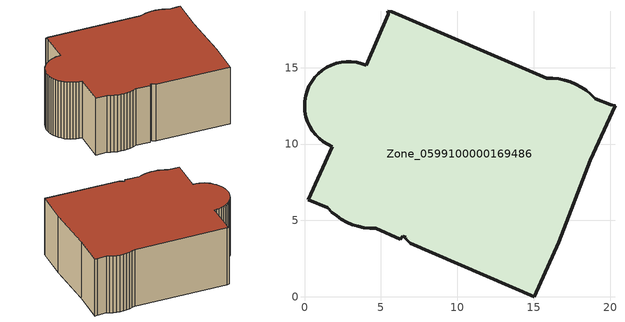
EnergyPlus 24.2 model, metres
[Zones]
Zone_0599100000169486
 floor ground (C_G): 6.6,3.85 6.62,3.9 6.44,3.97 6.28,3.79 4.67,4.48 4.28,4.49 3.89,4.53 3.5,4.62 3.13,4.74 2.77,4.89 2.42,5.08 2.1,5.3 1.79,5.55 1.51,5.83 0.25,6.36 1.82,9.84 1.52,9.98 1.23,10.16 0.96,10.37 0.72,10.61 0.51,10.88 0.34,11.17 0.19,11.48 0.09,11.8 0.03,12.13 0,12.47 0.01,12.81 0.07,13.15 0.16,13.47 0.29,13.79 0.46,14.08 0.66,14.35 0.9,14.6 1.16,14.82 1.44,15.01 1.74,15.16 2.06,15.27 2.39,15.35 2.73,15.39 3.07,15.38 3.41,15.34 3.74,15.26 4.05,15.14 5.46,18.48 5.44,18.7 5.72,18.67 15.84,14.31 16.24,14.31 16.63,14.27 17.02,14.19 17.39,14.07 17.76,13.92 18.1,13.73 18.43,13.51 18.74,13.26 19.01,12.98 20.02,12.56 20.31,12.52 18.71,8.95 16.64,3.58 15.02,0 6.92,3.51 z0
 wall outside (C_F): 18.1,13.73 17.76,13.92 17.39,14.07 17.02,14.19 16.63,14.27 16.24,14.31 15.84,14.31 5.72,18.67 5.44,18.7 5.46,18.48 4.05,15.14 3.74,15.26 3.41,15.34 3.07,15.38 2.73,15.39 2.39,15.35 2.06,15.27 1.74,15.16 1.44,15.01 1.16,14.82 0.9,14.6 0.66,14.35 0.46,14.08 0.29,13.79 0.16,13.47 0.07,13.15 0.01,12.81 0,12.47 0.03,12.13 0.09,11.8 0.19,11.48 0.34,11.17 0.51,10.88 0.72,10.61 0.96,10.37 1.23,10.16 1.52,9.98 1.82,9.84 0.25,6.36 1.51,5.83 1.79,5.55 2.1,5.3 2.42,5.08 2.77,4.89 3.13,4.74 3.5,4.62 3.89,4.53 4.28,4.49 4.67,4.48 6.28,3.79 6.44,3.97 6.62,3.9 6.6,3.85 6.92,3.51 15.02,0 16.64,3.58 18.71,8.95 20.31,12.52 20.02,12.56 19.01,12.98 18.74,13.26 18.43,13.51 18.1,13.73 z0:7.35
 roof outside (C_R): 6.62,3.9 6.6,3.85 6.92,3.51 15.02,0 16.64,3.58 18.71,8.95 20.31,12.52 20.02,12.56 19.01,12.98 18.74,13.26 18.43,13.51 18.1,13.73 17.76,13.92 17.39,14.07 17.02,14.19 16.63,14.27 16.24,14.31 15.84,14.31 5.72,18.67 5.44,18.7 5.46,18.48 4.05,15.14 3.74,15.26 3.41,15.34 3.07,15.38 2.73,15.39 2.39,15.35 2.06,15.27 1.74,15.16 1.44,15.01 1.16,14.82 0.9,14.6 0.66,14.35 0.46,14.08 0.29,13.79 0.16,13.47 0.07,13.15 0.01,12.81 0,12.47 0.03,12.13 0.09,11.8 0.19,11.48 0.34,11.17 0.51,10.88 0.72,10.61 0.96,10.37 1.23,10.16 1.52,9.98 1.82,9.84 0.25,6.36 1.51,5.83 1.79,5.55 2.1,5.3 2.42,5.08 2.77,4.89 3.13,4.74 3.5,4.62 3.89,4.53 4.28,4.49 4.67,4.48 6.28,3.79 6.44,3.97 z7.35
[BUILDING]
Pand.0599100000169486: North Axis=0; Terrain=City; Loads Convergence Tolerance Value=0.04; Temperature Convergence Tolerance Value=0.4; Solar Distribution=FullExterior; Maximum Number of Warmup Days=25; Minimum Number of Warmup Days=1
[Site:Location]
Rotterdam.The.Hague.AP_ZH_NLD Design_Conditions: Latitude=51.96; Longitude=4.45; Time Zone=1; Elevation=-4.5
[SITE:GROUNDTEMPERATURE:BUILDINGSURFACE]
18, 18, 18, 18, 18, 18, 18, 18, 18, 18, 18, 18
[MATERIAL] Thermal Absorptance=0.9; Solar Absorptance=0.7; Visible Absorptance=0.7
Name | Roughness | Thickness | Conductivity | Density | Specific Heat
G.D.1975-1991 | MediumSmooth | 0.15 | 0.288461 | 540 | 1210
F.D.1975-1991 | Rough | 0.3 | 0.230769 | 1920 | 840
R.D.1975-1991 | MediumRough | 0.2 | 0.153846 | 1500 | 1000
[CONSTRUCTION]
C_G: G.D.1975-1991
C_F: F.D.1975-1991
C_R: R.D.1975-1991
[ZONE]
Zone_0599100000169486: Type=1; Multiplier=1; Ceiling Height=Autocalculate; Volume=Autocalculate; Floor Area=autocalculate; Part of Total Floor Area=Yes
[ZONEINFILTRATION:DESIGNFLOWRATE]
Infil_Zone_0599100000169486: Zone or ZoneList or Space or SpaceList=Zone_0599100000169486; Schedule=AlwaysOn; Design Flow Rate Calculation Method=Flow/Area; Flow Rate per Floor Area=0.0042; Constant Term Coefficient=1; Temperature Term Coefficient=0; Velocity Term Coefficient=0; Velocity Squared Term Coefficient=0
[HVACTEMPLATE:ZONE:IDEALLOADSAIRSYSTEM]
Zone_0599100000169486: Maximum Heating Supply Air Temperature=50; Minimum Cooling Supply Air Temperature=13; Maximum Heating Supply Air Humidity Ratio=0.0156; Minimum Cooling Supply Air Humidity Ratio=0.0077; Heating Limit=NoLimit; Cooling Limit=NoLimit; Dehumidification Control Type=ConstantSensibleHeatRatio; Cooling Sensible Heat Ratio=0.7; Dehumidification Setpoint=60; Humidification Control Type=None; Humidification Setpoint=30; Outdoor Air Method=None; Outdoor Air Flow Rate per Person=0.00944; Outdoor Air Flow Rate per Zone Floor Area=0; Outdoor Air Flow Rate per Zone=0; Demand Controlled Ventilation Type=None; Outdoor Air Economizer Type=NoEconomizer; Heat Recovery Type=None; Sensible Heat Recovery Effectiveness=0.7; Latent Heat Recovery Effectiveness=0.65
[ZONECONTROL:THERMOSTAT]
ThermostatControl_Zone_0599100000169486: Zone or ZoneList=Zone_0599100000169486; Control Type Schedule=DualSetpointControlType; Control 1=Thermostat_Zone_0599100000169486; Temperature Difference Between Cutout And Setpoint=0
[THERMOSTATSETPOINT:DUALSETPOINT]
Thermostat_Zone_0599100000169486: Heating Setpoint Temperature Schedule=HeatingSetpoint_Zone_0599100000169486; Cooling Setpoint Temperature Schedule=CoolingSetpoint_Zone_0599100000169486
[SCHEDULE:COMPACT]
HeatingSetpoint_Zone_0599100000169486: Through: 12/31, For: AllDays, Until: 24:00, 21
CoolingSetpoint_Zone_0599100000169486: Through: 12/31, For: AllDays, Until: 24:00, 24
DualSetpointControlType: Through: 12/31, For: AllDays, Until: 24:00, 4
AlwaysOn: Through: 12/31, For: AllDays, Until: 24:00, 1
